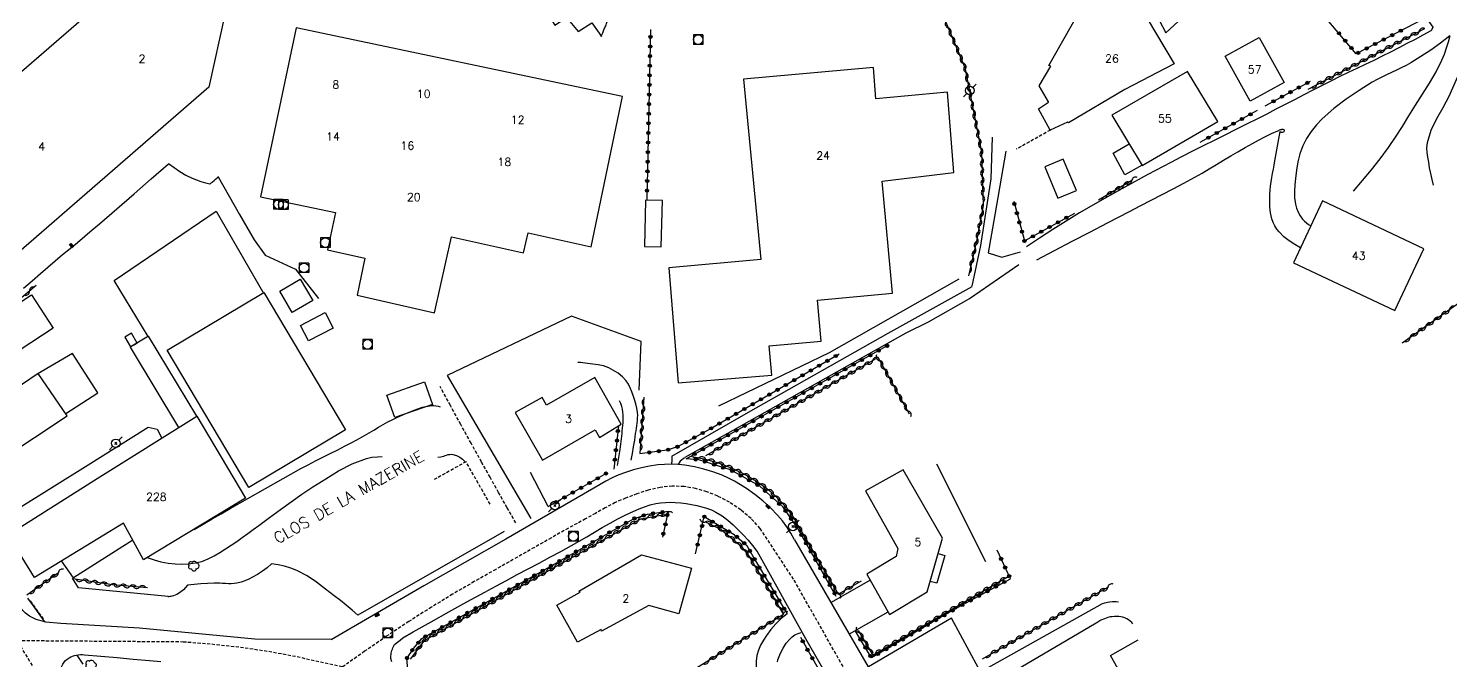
# Model space of a CAD drawing. Header units: millimetres. Extents: x 157999 to 159002, y 156999 to 158001.
# Drawn here: x 158355.3 to 158577.5, y 157330.2 to 157428.9 of the extents above; entities that cross this region are included whole.
import ezdxf
from ezdxf.enums import TextEntityAlignment as Align

# ---------------------------------------------------------------- set-up
doc = ezdxf.new("R2010")
doc.units = ezdxf.units.MM
doc.linetypes.add('DASHED', pattern=[0.75, 0.5, -0.25])
doc.layers.get('0').update_dxf_attribs({"linetype": 'CONTINUOUS'})
for name, color, linetype in [('W0001', 6, 'DASHED'), ('W0008', 7, 'CONTINUOUS'), ('W0014', 7, 'CONTINUOUS'), ('W0017', 7, 'CONTINUOUS'), ('W0070', 7, 'DASHED'), ('W0071', 7, 'CONTINUOUS'), ('W0101', 7, 'CONTINUOUS'), ('W0104', 1, 'CONTINUOUS'), ('W0105', 7, 'CONTINUOUS'), ('W0112', 1, 'DASHED'), ('W0211', 2, 'CONTINUOUS'), ('W0214', 2, 'CONTINUOUS'), ('W0300', 7, 'CONTINUOUS'), ('W0310', 3, 'CONTINUOUS'), ('W0323', 7, 'CONTINUOUS'), ('W0333', 7, 'CONTINUOUS'), ('W0401', 7, 'CONTINUOUS'), ('W0420', 7, 'CONTINUOUS'), ('W0473', 7, 'CONTINUOUS'), ('W0989', 7, 'CONTINUOUS'), ('W0991', 7, 'CONTINUOUS')]:
    doc.layers.add(name, color=color, linetype=linetype)
doc.styles.get("Standard").update_dxf_attribs({"font": 'romans.shx', "width": 0.85})

# ---------------------------------------------------------------- blocks, each defined once
blk = doc.blocks.new('T420')
for p, q in [((0.75, 0.75), (-0.75, 0.75)), ((-0.75, 0.75), (-0.75, -0.75)), ((0.75, 0.75), (0.75, -0.75)), ((0.75, -0.75), (-0.75, -0.75))]:
    blk.add_line(p, q)
blk.add_ellipse((0, 0), major_axis=(-0.53, 0.53), ratio=1, start_param=3.926991, end_param=10.210176)
blk = doc.blocks.new('T300')
for p, q in [((-0.8, 0.51), (-0.86, 0.34)), ((-0.86, 0.34), (-0.86, 0.17)), ((-0.86, 0.17), (-0.74, 0.06)), ((-0.69, 0.63), (-0.8, 0.51)), ((-0.8, -0.06), (-0.74, 0.06)), ((-0.74, 0.06), (-0.69, 0.11)), ((-0.57, 0.69), (-0.69, 0.63)), ((-0.46, 0.69), (-0.57, 0.69)), ((-0.29, 0.63), (-0.46, 0.69)), ((-0.29, 0.63), (-0.17, 0.74)), ((-0.23, 0.57), (-0.29, 0.63)), ((-0.17, 0.74), (-0.06, 0.8)), ((-0.06, 0.8), (0.06, 0.8)), ((0.06, 0.8), (0.23, 0.74)), ((0.23, 0.74), (0.34, 0.63)), ((0.34, 0.63), (0.4, 0.51)), ((0.46, 0.46), (0.34, 0.46)), ((0.4, 0.51), (0.4, 0.46)), ((0.57, 0.4), (0.46, 0.46)), ((0.57, 0.4), (0.69, 0.29)), ((0.69, 0.29), (0.74, 0.17)), ((0.74, 0.06), (0.69, -0.17)), ((0.74, 0.17), (0.74, 0.06)), ((-0.8, -0.17), (-0.8, -0.06)), ((-0.8, -0.23), (-0.8, -0.17)), ((-0.74, -0.34), (-0.8, -0.23)), ((-0.69, -0.4), (-0.74, -0.34)), ((-0.51, -0.46), (-0.69, -0.4)), ((-0.4, -0.46), (-0.51, -0.46)), ((-0.4, -0.46), (-0.34, -0.46)), ((-0.34, -0.46), (-0.34, -0.4)), ((-0.34, -0.51), (-0.34, -0.46)), ((-0.29, -0.63), (-0.34, -0.51)), ((-0.17, -0.74), (-0.29, -0.63)), ((-0.06, -0.8), (-0.17, -0.74)), ((0.06, -0.8), (-0.06, -0.8)), ((0.17, -0.74), (0.06, -0.8)), ((0.23, -0.69), (0.17, -0.74)), ((0.29, -0.46), (0.23, -0.46)), ((0.29, -0.63), (0.23, -0.69)), ((0.46, -0.4), (0.29, -0.46)), ((0.34, -0.51), (0.29, -0.63)), ((0.34, -0.51), (0.34, -0.46)), ((0.57, -0.34), (0.46, -0.4)), ((0.63, -0.29), (0.57, -0.34)), ((0.69, -0.17), (0.63, -0.29))]:
    blk.add_line(p, q)
blk = doc.blocks.new('T401')
for p, q in [((-0.3, 0.3), (0, 0.3)), ((-0.3, -0.25), (-0.3, 0.3)), ((-0.3, 0.15), (0, 0.15)), ((-0.3, 0), (0, 0)), ((0, 0.3), (0, -0.25)), ((-0.3, -0.15), (0, -0.15)), ((-0.3, -0.25), (-0.3, -0.3)), ((-0.3, -0.3), (0, -0.3)), ((0, -0.3), (0, -0.25))]:
    blk.add_line(p, q)
blk = doc.blocks.new('T473')
for p, q in [((-0.166667, 0.166667), (0.166667, -0.166667)), ((-0.166667, -0.166667), (0.166667, 0.166667)), ((0.500001, 0.500001), (1.000002, 1.000002)), ((-1.000002, -1.000002), (-0.500001, -0.500001))]:
    blk.add_line(p, q)
blk.add_ellipse((0, 0), major_axis=(0.471405, 0.471405), ratio=1, start_param=5.4977871438, end_param=11.780972451)
blk = doc.blocks.new('t310o')
at = {"color": 0, "linetype": 'Continuous'}
for centre, start, end in [((-0.5, 0.38), 216.8699, 323.1304), ((0.5, -0.37), 36.8699, 143.1303)]:
    blk.add_arc(centre, 0.625, start, end, dxfattribs=at)
blk = doc.blocks.new('t323o')
at = {"color": 0, "linetype": 'Continuous'}
for radius in [0.25, 0.15]:
    blk.add_circle((0, 0), radius, dxfattribs=at)

msp = doc.modelspace()

# ---------------------------------------------------------------- linework, layer by layer
at = {"layer": 'W0001'}
for points in [[(158484.79, 157325.36), (158474.85, 157342.91), (158469.65, 157350.8), (158469.65, 157350.84), (158468.2, 157352.37), (158466.6, 157353.73), (158464.86, 157354.91), (158463, 157355.89), (158461.31, 157356.57), (158459.54, 157357.07), (158457.74, 157357.36), (158455.9, 157357.44), (158454.01, 157357.25), (158452.16, 157356.82), (158450.37, 157356.22), (158448.62, 157355.57), (158446.99, 157354.87), (158445.42, 157354.05), (158443.89, 157353.18), (158442.35, 157352.33), (158439.67, 157350.87), (158437.02, 157349.38), (158434.37, 157347.88), (158431.72, 157346.37), (158428.34, 157344.45), (158424.96, 157342.53), (158421.6, 157340.57), (158418.28, 157338.55), (158414.77, 157336.31), (158411.29, 157334.01), (158407.85, 157331.66), (158404.45, 157329.25)], [(158355.95, 157329.45), (158353.57, 157333.35)], [(158353.57, 157333.35), (158379.51, 157333.16), (158383.98, 157332.8), (158388.44, 157332.31), (158392.88, 157331.66), (158397.29, 157330.83), (158404.45, 157329.25)]]:
    msp.add_lwpolyline(points, dxfattribs=at)
at = {"layer": 'W0008'}
for points in [[(158474.99, 157349.06), (158474.43, 157350.08), (158473.79, 157351.07), (158473.1, 157352.01), (158472.34, 157352.91), (158471.23, 157354.06), (158470.04, 157355.13), (158468.79, 157356.13), (158467.49, 157357.06), (158466.58, 157357.66), (158465.64, 157358.2), (158464.67, 157358.69), (158463.67, 157359.13), (158462.26, 157359.65), (158460.83, 157360.09), (158459.37, 157360.45), (158457.88, 157360.71), (158456.83, 157360.82), (158455.77, 157360.87), (158454.7, 157360.84), (158453.65, 157360.76), (158452.36, 157360.58), (158451.1, 157360.32), (158449.85, 157359.99), (158448.61, 157359.59), (158447.56, 157359.18), (158446.53, 157358.72), (158445.53, 157358.2), (158444.55, 157357.63)], [(158444.64, 157357.71), (158429.92, 157349.15), (158417.1, 157341.87), (158402.6, 157333.46)], [(158415.43, 157334.71), (158418.23, 157336.27), (158421.02, 157337.82), (158423.82, 157339.36), (158426.63, 157340.89), (158428.32, 157341.81), (158430.01, 157342.72), (158431.7, 157343.63), (158433.4, 157344.53), (158435.09, 157345.44), (158436.78, 157346.35), (158438.47, 157347.26), (158440.16, 157348.18), (158441.37, 157348.86), (158442.58, 157349.55), (158443.77, 157350.26), (158444.97, 157350.97), (158446.18, 157351.66), (158447.4, 157352.33), (158448.64, 157352.96), (158449.9, 157353.55), (158450.73, 157353.91), (158451.58, 157354.23), (158452.44, 157354.51), (158453.32, 157354.72), (158454.07, 157354.84), (158454.84, 157354.9), (158455.6, 157354.92), (158456.37, 157354.9), (158457.22, 157354.84), (158458.06, 157354.73), (158458.9, 157354.59), (158459.73, 157354.41), (158460.5, 157354.21), (158461.26, 157354), (158462.01, 157353.73), (158462.73, 157353.39), (158463.68, 157352.8), (158464.57, 157352.12), (158465.4, 157351.38), (158466.21, 157350.62), (158466.99, 157349.85), (158467.74, 157349.03), (158468.45, 157348.19), (158469.12, 157347.31)], [(158469.12, 157347.36), (158476.73, 157333.67), (158487.28, 157315.26), (158502.74, 157316.94), (158507.97, 157321.2), (158499.51, 157336.81), (158486.55, 157329.23), (158475.04, 157349.06)], [(158402.62, 157333.48), (158390.72, 157333.55), (158372.68, 157335.27), (158360.42, 157336), (158358.06, 157336.23)], [(158413.82, 157333.75), (158415.43, 157334.71)], [(158412.08, 157330.03), (158411.96, 157330.51), (158411.94, 157330.73), (158411.95, 157330.95), (158411.97, 157331.17), (158412.01, 157331.38), (158412.06, 157331.59), (158412.12, 157331.8), (158412.19, 157332.01), (158412.26, 157332.21), (158412.54, 157332.7), (158412.96, 157333.09), (158413.41, 157333.42), (158413.82, 157333.75)], [(158360.39, 157328.79), (158360.43, 157329.02), (158360.5, 157329.24), (158360.59, 157329.45), (158360.71, 157329.66), (158360.91, 157329.94), (158361.15, 157330.21), (158361.41, 157330.45), (158361.7, 157330.65), (158361.96, 157330.8), (158362.23, 157330.92), (158362.52, 157331.01), (158362.8, 157331.08), (158363.12, 157331.13), (158363.45, 157331.15), (158363.77, 157331.14), (158364.09, 157331.11)], [(158364.09, 157331.11), (158366.63, 157330.89), (158369.17, 157330.67), (158371.7, 157330.44), (158374.24, 157330.22), (158376.04, 157330.05)]]:
    msp.add_lwpolyline(points, dxfattribs=at)
at = {"layer": 'W0014'}
for points in [[(158357.89, 157336.28), (158357.03, 157337.51), (158356.15, 157338.73), (158355.25, 157339.94)], [(158358.06, 157336.23), (158357.68, 157336.31), (158357.3, 157336.4), (158356.93, 157336.51), (158356.56, 157336.64), (158356.35, 157336.72), (158356.13, 157336.81), (158355.92, 157336.91), (158355.71, 157337.03), (158355.5, 157337.16), (158355.29, 157337.29), (158355.09, 157337.44), (158354.9, 157337.6), (158354.67, 157337.82), (158354.46, 157338.05), (158354.26, 157338.3), (158354.07, 157338.55)], [(158363.89, 157329.65), (158362.94, 157331.08)]]:
    msp.add_lwpolyline(points, dxfattribs=at)
at = {"layer": 'W0017'}
for points in [[(158416.1, 157435.14), (158415.56, 157434.88), (158416.3, 157433.73), (158418.81, 157434.98), (158420.16, 157432.95), (158422.43, 157434.37), (158423.93, 157432.13), (158426.16, 157433.51), (158427.6, 157431.41), (158429.67, 157432.76), (158431.14, 157430.68), (158433.13, 157432.02), (158434.46, 157430.05), (158436.37, 157431.26), (158437.57, 157429.37), (158439.39, 157430.61), (158441.18, 157428.4), (158443.34, 157429.73), (158444.87, 157427.62)], [(158444.78, 157427.6), (158444.92, 157427.89), (158445.05, 157428.19), (158445.17, 157428.49), (158445.29, 157428.8), (158445.36, 157428.96), (158445.43, 157429.13), (158445.5, 157429.29), (158445.56, 157429.46), (158445.62, 157429.63), (158445.68, 157429.8), (158445.72, 157429.98), (158445.74, 157430.15), (158445.74, 157430.42), (158445.71, 157430.68), (158445.66, 157430.93), (158445.6, 157431.18), (158445.51, 157431.5), (158445.41, 157431.81), (158445.29, 157432.12), (158445.16, 157432.42)], [(158573.25, 157431.11), (158574.7, 157429.09), (158574.45, 157428.5)], [(158574.4, 157428.52), (158573.16, 157427.84), (158571.92, 157427.16), (158570.66, 157426.5), (158569.4, 157425.84), (158568.1, 157425.18), (158566.78, 157424.53), (158565.46, 157423.89), (158564.14, 157423.26), (158562.82, 157422.63), (158561.5, 157421.99), (158560.18, 157421.35), (158558.87, 157420.7), (158557.42, 157419.97), (158555.97, 157419.24), (158554.53, 157418.49), (158553.09, 157417.75), (158551.65, 157417), (158550.2, 157416.26), (158548.76, 157415.51), (158547.31, 157414.77), (158545.62, 157413.92), (158543.93, 157413.08), (158542.23, 157412.24), (158540.53, 157411.4), (158538.84, 157410.56), (158537.15, 157409.71), (158535.46, 157408.85), (158533.78, 157407.97), (158530.18, 157406.06), (158526.6, 157404.12), (158523.04, 157402.13), (158519.51, 157400.08), (158517.41, 157398.8), (158515.32, 157397.49), (158513.26, 157396.15), (158511.22, 157394.77)], [(158577.35, 157427.74), (158575.89, 157426.6), (158574.38, 157425.51), (158572.83, 157424.48), (158571.25, 157423.5), (158570.52, 157423.09), (158569.77, 157422.71), (158569.01, 157422.35), (158568.25, 157422), (158567.48, 157421.65), (158566.73, 157421.29), (158565.98, 157420.9), (158565.25, 157420.48), (158563.19, 157419.21), (158561.17, 157417.86), (158559.22, 157416.39), (158557.41, 157414.75), (158556.53, 157413.81), (158555.7, 157412.8), (158554.98, 157411.72), (158554.37, 157410.56), (158553.91, 157409.33), (158553.6, 157408.06), (158553.4, 157406.77), (158553.24, 157405.48), (158553.14, 157404.48), (158553.07, 157403.47), (158553.09, 157402.45), (158553.24, 157401.43), (158553.42, 157400.81), (158553.66, 157400.2), (158553.97, 157399.63), (158554.35, 157399.1), (158554.63, 157398.79), (158554.95, 157398.51), (158555.3, 157398.28), (158555.67, 157398.08)], [(158562.3, 157403.5), (158563.74, 157405.14), (158565.13, 157406.82), (158566.47, 157408.54), (158567.76, 157410.29), (158568.88, 157411.91), (158569.94, 157413.56), (158570.97, 157415.23), (158571.99, 157416.9), (158573.07, 157418.63), (158574.17, 157420.36), (158575.21, 157422.12), (158576.13, 157423.95), (158576.52, 157424.88), (158576.86, 157425.84), (158577.16, 157426.81), (158577.4, 157427.79)], [(158582.15, 157425.98), (158581.48, 157425.4), (158580.84, 157424.77), (158580.26, 157424.1), (158579.72, 157423.38), (158578.98, 157422.16), (158578.35, 157420.86), (158577.77, 157419.55), (158577.18, 157418.25), (158576.26, 157416.51), (158575.26, 157414.77), (158574.37, 157412.95), (158573.8, 157411.01), (158573.73, 157410.26), (158573.78, 157409.5), (158573.89, 157408.76), (158574, 157408.03), (158574.14, 157407.12), (158574.32, 157406.22), (158574.53, 157405.32), (158574.77, 157404.44)], [(158512.87, 157392.76), (158515.62, 157394.21), (158518.38, 157395.66), (158521.13, 157397.1), (158523.88, 157398.55), (158525.59, 157399.43), (158527.3, 157400.32), (158529.01, 157401.19), (158530.72, 157402.07), (158532.43, 157402.96), (158534.14, 157403.85), (158535.83, 157404.75), (158537.52, 157405.68), (158538.66, 157406.31), (158539.78, 157406.97), (158540.9, 157407.64), (158542.01, 157408.31), (158543.13, 157408.98), (158544.25, 157409.64), (158545.37, 157410.29), (158546.51, 157410.92), (158547.49, 157411.44), (158548.48, 157411.96), (158549.48, 157412.46), (158550.5, 157412.91), (158550.63, 157412.97), (158550.76, 157413.03), (158550.9, 157413.08), (158551.04, 157413.1), (158551.11, 157413.13), (158551.25, 157413.17), (158551.42, 157413.1), (158551.49, 157412.94), (158551.41, 157412.75), (158551.24, 157412.63), (158551.03, 157412.65), (158550.87, 157412.78)], [(158554.05, 157394.64), (158553.13, 157395.13), (158552.26, 157395.7), (158551.45, 157396.36), (158550.72, 157397.11), (158550.34, 157397.57), (158550.01, 157398.07), (158549.74, 157398.6), (158549.53, 157399.16), (158549.32, 157400.1), (158549.23, 157401.05), (158549.23, 157402), (158549.26, 157402.94), (158549.3, 157403.61), (158549.36, 157404.27), (158549.45, 157404.93), (158549.55, 157405.59), (158549.67, 157406.24), (158549.79, 157406.89), (158549.91, 157407.55), (158550.02, 157408.2), (158550.21, 157409.35), (158550.42, 157410.5), (158550.64, 157411.64), (158550.87, 157412.78)], [(158354.59, 157388.34), (158355.9, 157389.5), (158357.22, 157390.65), (158358.37, 157391.63), (158359.51, 157392.6), (158360.67, 157393.57), (158361.83, 157394.53), (158362.98, 157395.49), (158364.14, 157396.45), (158365.29, 157397.42), (158366.44, 157398.39), (158369.14, 157400.72), (158371.84, 157403.05), (158374.53, 157405.4), (158377.21, 157407.76)], [(158377.21, 157407.8), (158378.08, 157407.15), (158378.99, 157406.54), (158379.94, 157406), (158380.91, 157405.51), (158381.59, 157405.23), (158382.28, 157404.98), (158382.98, 157404.78), (158383.7, 157404.63)], [(158384.97, 157405.74), (158388.31, 157399.82), (158390.59, 157395.89), (158392.29, 157393.48), (158397.04, 157391.28), (158400.64, 157386.73)], [(158449.49, 157361.47), (158449.69, 157362.51), (158449.87, 157363.56), (158450.04, 157364.62), (158450.18, 157365.67), (158450.24, 157366.07), (158450.3, 157366.47), (158450.36, 157366.87), (158450.41, 157367.28), (158450.46, 157367.68), (158450.49, 157368.09), (158450.5, 157368.5), (158450.48, 157368.91), (158450.38, 157369.6), (158450.21, 157370.27), (158450, 157370.94), (158449.77, 157371.59), (158449.56, 157372.18), (158449.33, 157372.77), (158449.06, 157373.35), (158448.7, 157373.88), (158448.11, 157374.5), (158447.45, 157375.05), (158446.74, 157375.51), (158445.98, 157375.9), (158445.18, 157376.19), (158444.35, 157376.36), (158443.51, 157376.48), (158442.68, 157376.6), (158442.3, 157376.65), (158441.93, 157376.69), (158441.55, 157376.72), (158441.17, 157376.74)], [(158447.34, 157360.64), (158447.57, 157361.89), (158447.76, 157363.14), (158447.93, 157364.39), (158448.06, 157365.65), (158448.1, 157366.06), (158448.14, 157366.47), (158448.18, 157366.89), (158448.21, 157367.3), (158448.24, 157367.72), (158448.24, 157368.14), (158448.23, 157368.55), (158448.19, 157368.97), (158448.12, 157369.43), (158448.01, 157369.87), (158447.86, 157370.31), (158447.68, 157370.74)], [(158436.54, 157354.26), (158433.76, 157359.56)], [(158486.82, 157342.74), (158480.73, 157339.26)], [(158504.05, 157328.45), (158523.11, 157339.1)], [(158523.11, 157339.1), (158523.49, 157339.23), (158523.87, 157339.32), (158524.26, 157339.39), (158524.66, 157339.42), (158525.22, 157339.42), (158525.61, 157339.39)], [(158473.84, 157337.53), (158472.93, 157336.77), (158472.09, 157335.95), (158471.31, 157335.06), (158470.61, 157334.11), (158470.14, 157333.39), (158469.7, 157332.63), (158469.35, 157331.82), (158469.11, 157330.98), (158469, 157330.1), (158469.01, 157329.23), (158469.12, 157328.36), (158469.27, 157327.51), (158469.52, 157326.52), (158469.85, 157325.56), (158470.26, 157324.62), (158470.74, 157323.72)], [(158483.59, 157334.41), (158489.6, 157337.84)], [(158527.86, 157335.94), (158527.68, 157336.13), (158527.44, 157336.35), (158527.18, 157336.55), (158526.9, 157336.73), (158526.6, 157336.88), (158526.29, 157336.98), (158525.96, 157337.04), (158525.63, 157337.07), (158525.3, 157337.08), (158524.96, 157337.08), (158524.62, 157337.06), (158524.29, 157337.02), (158523.95, 157336.94), (158523.4, 157336.75), (158522.86, 157336.5), (158522.35, 157336.22), (158521.87, 157335.88)], [(158472.32, 157330.03), (158472.41, 157330.31), (158472.5, 157330.58), (158472.82, 157331.39), (158473.2, 157332.17), (158473.67, 157332.91), (158474.24, 157333.57), (158474.64, 157333.92), (158475.07, 157334.21), (158475.55, 157334.44), (158476.05, 157334.61)], [(158521.87, 157335.88), (158505.29, 157326.15)]]:
    msp.add_lwpolyline(points, dxfattribs=at)
msp.add_lwpolyline([(158383.65, 157404.62, 0.02815), (158384.08, 157404.92, 0.02815), (158385.02, 157405.77)], format="xyb", dxfattribs=at)
at = {"layer": 'W0070'}
msp.add_lwpolyline([(158431.47, 157351.7), (158430.12, 157354.07), (158428.78, 157356.44), (158427.45, 157358.82), (158426.12, 157361.19), (158424.49, 157364.14), (158422.86, 157367.08), (158421.24, 157370.04), (158419.63, 157372.99)], dxfattribs=at)
at = {"layer": 'W0071'}
for points in [[(158502.76, 157388.64), (158504.12, 157394.99), (158505.7, 157405.41), (158505.91, 157411.93)], [(158507.99, 157409.74), (158506.3, 157399.8), (158505.26, 157393.86)], [(158505.26, 157393.86), (158507.37, 157393.18), (158510.3, 157394)], [(158510.06, 157391.96), (158502.49, 157386.8), (158495.86, 157383.01), (158492.38, 157381.31), (158457.85, 157361.89)], [(158455.85, 157362.1), (158467.81, 157368.98), (158489.63, 157381.29), (158502.77, 157388.59)], [(158455.82, 157360.95), (158455.84, 157361.11), (158455.87, 157361.27), (158455.88, 157361.43), (158455.9, 157361.6), (158455.9, 157361.73), (158455.9, 157361.86), (158455.9, 157361.99), (158455.89, 157362.13)], [(158457.83, 157361.84), (158457.12, 157361.35), (158456.82, 157360.83)]]:
    msp.add_lwpolyline(points, dxfattribs=at)
at = {"layer": 'W0101'}
for points in [[(158541.08, 157449.18), (158535.86, 157444.65), (158536.78, 157443.68), (158532.05, 157439.72), (158533.13, 157438.61), (158529.09, 157435.27), (158531.01, 157431.94), (158532.99, 157428.2), (158539.5, 157434.21), (158547.9, 157441.53)], [(158527.19, 157435.36), (158534.29, 157423.36), (158526.57, 157419.36), (158517.81, 157414.15), (158517.62, 157414.25), (158514.92, 157412.99), (158513.1, 157416.34), (158514.68, 157417.38), (158514.67, 157417.43), (158513.2, 157419.9), (158515.01, 157422.97), (158514.73, 157423.07), (158519.31, 157431.16)], [(158448.12, 157418.25), (158397.18, 157428.98), (158391.58, 157402.61), (158403.32, 157400.17), (158402.05, 157394.33), (158407.87, 157393.04), (158406.66, 157387.23), (158418.75, 157384.47), (158421.4, 157396.35), (158432.67, 157393.85), (158433.39, 157396.95), (158443.21, 157394.77)], [(158547.58, 157427.46), (158551.47, 157420.43), (158546.17, 157417.5), (158542.28, 157424.53)], [(158529.31, 157407.5), (158541.12, 157414.35), (158536.37, 157422.16), (158524.58, 157415.32)], [(158552.94, 157392.28), (158568.76, 157384.83), (158573.31, 157394.5), (158557.49, 157401.95)], [(158347.76, 157359.46), (158350.98, 157361.65), (158351.05, 157361.54), (158361.4, 157368.43), (158356.86, 157375.02), (158348.14, 157369.15), (158345.83, 157372.66), (158341.1, 157369.55)], [(158431.38, 157368.95), (158435.61, 157361.49), (158443.84, 157366.24), (158444.55, 157365.03), (158447.93, 157367.12), (158443.8, 157374.39), (158436.26, 157370.09), (158435.57, 157371.28)], [(158389.23, 157355.54), (158373.32, 157345.92), (158370.18, 157351.64), (158356.3, 157343.19), (158352.17, 157349.82), (158366.05, 157358.63), (158381.63, 157368.36)], [(158489.84, 157337.42), (158495.72, 157340.92), (158498.11, 157349.33), (158491.98, 157360), (158486.06, 157356.69), (158491.16, 157347.72), (158490.86, 157346.46), (158486.29, 157343.69)], [(158456.95, 157337.53), (158452.23, 157338.83), (158444.86, 157334.79), (158444.78, 157335.06), (158441.11, 157333.08), (158437.86, 157338.88), (158441.52, 157340.89), (158441.31, 157341.07), (158451.12, 157346.7), (158458.9, 157344.62)]]:
    msp.add_lwpolyline(points, close=True, dxfattribs=at)
for points in [[(158344.53, 157413.78), (158368.99, 157434.95), (158371.43, 157432.27), (158373.38, 157433.93), (158377.73, 157433.02), (158386.05, 157431.26), (158383.51, 157419.69), (158338.34, 157380.51), (158324.36, 157396.32), (158336.68, 157406.99)], [(158487.68, 157417.9), (158487.32, 157422.8), (158467.05, 157420.96), (158469.75, 157392.82), (158455.34, 157391.52), (158456.8, 157373.56), (158471.47, 157374.78), (158471.06, 157379.33), (158479.14, 157380.07), (158478.57, 157386.48), (158490.32, 157387.56), (158488.67, 157405.05), (158499.9, 157406.38), (158498.91, 157418.92), (158487.71, 157417.89)], [(158530.64, 157319.81), (158524.34, 157330.99), (158528.68, 157333.44)]]:
    msp.add_lwpolyline(points, dxfattribs=at)
at = {"layer": 'W0104'}
for points in [[(158529.3, 157407.54), (158526.61, 157406.03), (158524.76, 157409.4), (158527.26, 157410.89)], [(158381.63, 157368.36), (158374.08, 157380.86), (158371.23, 157379.12), (158378.79, 157366.58)], [(158361.18, 157368.79), (158366.2, 157371.98), (158362.23, 157378.12), (158356.7, 157374.91)], [(158346.64, 157351.21), (158351.83, 157354.54), (158353.06, 157354.75), (158353.72, 157353.93), (158364.64, 157360.74), (158374.03, 157366.66), (158375.45, 157366.32), (158376.17, 157364.95)], [(158371.64, 157348.99), (158362.35, 157343.13), (158360.52, 157345.76)]]:
    msp.add_lwpolyline(points, dxfattribs=at)
for points in [[(158519.02, 157403.56), (158516.96, 157408.49), (158514.08, 157407.28), (158516.13, 157402.36)], [(158454.17, 157394.77), (158454.35, 157402.01), (158451.72, 157402.07), (158451.54, 157394.84)], [(158392.13, 157387.64), (158404.87, 157366.23), (158389.76, 157357.23), (158377.01, 157378.64)], [(158396.55, 157384.53), (158394.6, 157387.85), (158397.79, 157389.72), (158399.74, 157386.4)], [(158359.21, 157382.1), (158354.05, 157378.7), (158350.63, 157383.9), (158355.79, 157387.29)], [(158397.85, 157382.52), (158401.68, 157384.52), (158402.93, 157382.11), (158399.1, 157380.12)], [(158411.34, 157371.65), (158417.21, 157373.73), (158418.46, 157370.2), (158412.59, 157368.13)], [(158496.19, 157342.57), (158497.42, 157346.9), (158498.46, 157346.6), (158497.24, 157342.27)]]:
    msp.add_lwpolyline(points, close=True, dxfattribs=at)
at = {"layer": 'W0105'}
msp.add_lwpolyline([(158371.26, 157379.16), (158372.3, 157379.77), (158371.41, 157381.3), (158370.37, 157380.69)], close=True, dxfattribs=at)
at = {"layer": 'W0112'}
for points in [[(158514.96, 157413.01), (158509.64, 157410.03)], [(158427.45, 157354.61), (158423.69, 157361.25), (158418.73, 157358.46)], [(158355.62, 157339.51), (158357.62, 157336.72)]]:
    msp.add_lwpolyline(points, dxfattribs=at)
at = {"layer": 'W0211'}
for points in [[(158373.89, 157346.29), (158374.95, 157345.92), (158376.04, 157345.63), (158377.14, 157345.43), (158378.26, 157345.32), (158379.31, 157345.28), (158380.36, 157345.32), (158381.4, 157345.46), (158382.43, 157345.7), (158383.41, 157346.07), (158384.34, 157346.55), (158385.23, 157347.09), (158386.1, 157347.64), (158387, 157348.21), (158387.88, 157348.8), (158388.74, 157349.42), (158389.6, 157350.04), (158390.45, 157350.68), (158391.3, 157351.31), (158392.15, 157351.94), (158393.01, 157352.56), (158394.69, 157353.77), (158396.35, 157355), (158398.04, 157356.19), (158399.78, 157357.32), (158401.77, 157358.57), (158403.79, 157359.81), (158405.91, 157360.92), (158408.14, 157361.76), (158409, 157361.94), (158409.87, 157362.03), (158410.58, 157362.04)], [(158419.27, 157361.94), (158419.75, 157362.02), (158419.98, 157362.07), (158420.21, 157362.13), (158420.44, 157362.21), (158420.66, 157362.29), (158420.9, 157362.35), (158421.14, 157362.4), (158421.39, 157362.42), (158421.64, 157362.39), (158422.19, 157362.24), (158422.71, 157361.98), (158423.16, 157361.64), (158423.54, 157361.21)]]:
    msp.add_lwpolyline(points, dxfattribs=at)
at = {"layer": 'W0214'}
msp.add_lwpolyline([(158381.2, 157350.68), (158382.61, 157351.5), (158384.03, 157352.31), (158385.45, 157353.13), (158386.86, 157353.94), (158389.61, 157355.51), (158392.35, 157357.09), (158395.1, 157358.65), (158397.87, 157360.17), (158399.02, 157360.78), (158400.17, 157361.38), (158401.33, 157361.97), (158402.49, 157362.55), (158403.64, 157363.13), (158404.8, 157363.72), (158405.95, 157364.31), (158407.1, 157364.92), (158407.84, 157365.32), (158408.57, 157365.75), (158409.29, 157366.18), (158410.01, 157366.62), (158410.74, 157367.05), (158411.48, 157367.46), (158412.23, 157367.85), (158413, 157368.21), (158414.27, 157368.78), (158415.57, 157369.32), (158416.91, 157369.75), (158418.31, 157370), (158418.65, 157370.02), (158418.99, 157369.99), (158419.33, 157369.92), (158419.65, 157369.82)], dxfattribs=at)
at = {"layer": 'W0300'}
for points in [[(158463.2, 157369.95), (158480.45, 157378.3), (158500.7, 157389.81)], [(158450.71, 157372.4), (158451.05, 157379.99), (158440.14, 157383.96), (158420.74, 157374.69), (158433.8, 157352.39)], [(158504.86, 157345.6), (158497.23, 157360.86)]]:
    msp.add_lwpolyline(points, dxfattribs=at)
at = {"layer": 'W0310'}
for points in [[(158510.69, 157438.24), (158496.54, 157434.87), (158501.6, 157422.8), (158504.2, 157409.55), (158504.48, 157401.25)], [(158555.25, 157419.41), (158573.47, 157428.87)], [(158527.67, 157405.13), (158522.49, 157402.09)], [(158504.48, 157401.25), (158503.49, 157395.93), (158502.16, 157390.27)], [(158586.01, 157391.11), (158569.93, 157379.75)], [(158356.54, 157388.75), (158342.74, 157377.2), (158345.23, 157373.62)], [(158492.98, 157368.67), (158488.04, 157377.49), (158461.11, 157362.18)], [(158450.87, 157362.52), (158451.51, 157371.3)], [(158458.64, 157362.09), (158459.85, 157361.91), (158461.05, 157361.66), (158462.24, 157361.34), (158463.4, 157360.95), (158465.1, 157360.28), (158466.75, 157359.51), (158468.36, 157358.64), (158469.9, 157357.64), (158470.94, 157356.85), (158471.91, 157355.99), (158472.82, 157355.07), (158473.68, 157354.1), (158474.2, 157353.44), (158474.69, 157352.74), (158475.13, 157352.02), (158475.53, 157351.28)], [(158415, 157330.41), (158417.23, 157333.4), (158451, 157352.36), (158454.99, 157353.08)], [(158461, 157351.94), (158463.56, 157350.66), (158466.64, 157348.09), (158467.92, 157346.43), (158473.26, 157337.4), (158442.47, 157318.43)], [(158475.53, 157351.28), (158481.8, 157340.56), (158485.46, 157342.68)], [(158360.03, 157343.91), (158355.09, 157340.42)], [(158484.96, 157334.92), (158487.24, 157331.06), (158508.38, 157343.34)], [(158373.95, 157341.59), (158368.47, 157342.01), (158362.28, 157342.98)], [(158504.37, 157330.5), (158523.95, 157341.65)]]:
    msp.add_lwpolyline(points, dxfattribs=at)
at = {"layer": 'W0323'}
for points in [[(158558.36, 157449.02), (158567.58, 157436.97), (158573.41, 157430.45), (158562.75, 157424.92), (158549.41, 157440.73)], [(158452.52, 157428.7), (158451.92, 157402.07)], [(158548.51, 157416.78), (158555.57, 157420.65)], [(158538.34, 157411.1), (158547.34, 157416.11)], [(158509.23, 157401.91), (158510.91, 157395.7), (158518.77, 157400.06)], [(158458.07, 157361.71), (158489.8, 157379.52)], [(158481.95, 157378.05), (158462.07, 157366.51), (158456.7, 157363.58), (158455.03, 157363.07), (158450.83, 157362.49)], [(158447.5, 157366.85), (158446.79, 157360.07)], [(158481.52, 157340.22), (158475.35, 157351.08), (158473.21, 157354.14), (158469.57, 157357.43), (158464.99, 157359.96), (158460.05, 157361.56), (158458.07, 157361.71)], [(158445.6, 157359.43), (158436.45, 157354.19)], [(158465.56, 157294.96), (158452.64, 157303.29), (158439.22, 157312.55), (158426.09, 157321.1), (158414.6, 157328.8), (158414.43, 157330.56), (158415.52, 157332.14), (158416.8, 157333.68), (158434.92, 157343.81), (158449.83, 157352.36), (158452.03, 157353.07), (158455.27, 157353.53), (158454.4, 157349.48)], [(158459.51, 157346.85), (158460.91, 157352.68), (158465.55, 157349.89), (158467.56, 157348.18), (158468.73, 157346.05), (158473.84, 157337.53)], [(158499.86, 157338.16), (158508.71, 157342.99), (158506.63, 157347.43)], [(158499.84, 157338.11), (158487.01, 157330.65), (158484.52, 157334.79)], [(158475.94, 157333.84), (158486.61, 157314.92)]]:
    msp.add_lwpolyline(points, dxfattribs=at)
at = {"layer": 'W0333'}
for points in [[(158374.02, 157380.8), (158368.73, 157389.53), (158384.65, 157400.38), (158392.04, 157387.58)], [(158429.64, 157350.36), (158406.78, 157337.3)], [(158393.29, 157345.3), (158392.61, 157344.7), (158391.89, 157344.16), (158391.14, 157343.66), (158390.35, 157343.21), (158389.76, 157342.91), (158389.16, 157342.65), (158388.54, 157342.44), (158387.89, 157342.29), (158387.45, 157342.23), (158387, 157342.21), (158386.56, 157342.21), (158386.11, 157342.23), (158385.67, 157342.26), (158385.23, 157342.29), (158384.79, 157342.3), (158384.35, 157342.3), (158383.31, 157342.25), (158382.27, 157342.18), (158381.23, 157342.1), (158380.2, 157341.99)], [(158406.78, 157337.3), (158405.89, 157338.09), (158404.98, 157338.85), (158404.06, 157339.59), (158403.11, 157340.31), (158401.72, 157341.37), (158400.31, 157342.44), (158398.85, 157343.43), (158397.28, 157344.27), (158396.32, 157344.65), (158395.33, 157344.95), (158394.32, 157345.17), (158393.29, 157345.3)], [(158377.15, 157340.22), (158363.14, 157341.59), (158362.23, 157343.06)], [(158380.2, 157341.99), (158379.88, 157341.62), (158379.54, 157341.27), (158379.16, 157340.95), (158378.76, 157340.67), (158378.52, 157340.54), (158378.27, 157340.42), (158378.01, 157340.33), (158377.74, 157340.25), (158377.59, 157340.21), (158377.43, 157340.19), (158377.27, 157340.17), (158377.11, 157340.17)]]:
    msp.add_lwpolyline(points, dxfattribs=at)

# ---------------------------------------------------------------- block references
at = {"layer": 'W0300'}
for p in [(158381.2, 157344.94), (158365.16, 157329.48)]:
    msp.add_blockref('T300', p, dxfattribs=at)
at = {"layer": 'W0310'}
for p, rotation in [((158499.01, 157428.97), 292.7589190256179), ((158499.59, 157427.59), 292.7589190256179), ((158569.89, 157427.01), 27.43868013725782), ((158571.22, 157427.7), 27.43868013725782), ((158572.55, 157428.39), 27.43868013725782), ((158500.17, 157426.21), 292.7589190256179), ((158500.75, 157424.82), 292.7589190256179), ((158565.9, 157424.94), 27.43868013725782), ((158567.23, 157425.63), 27.43868013725782), ((158568.56, 157426.32), 27.43868013725782), ((158501.33, 157423.44), 292.7589190256179), ((158561.9, 157422.86), 27.43868013725782), ((158563.24, 157423.56), 27.43868013725782), ((158564.57, 157424.25), 27.43868013725782), ((158501.76, 157422.01), 281.0919269875207), ((158502.05, 157420.54), 281.0919269875207), ((158557.91, 157420.79), 27.43868013725782), ((158559.24, 157421.48), 27.43868013725782), ((158560.57, 157422.17), 27.43868013725782), ((158502.33, 157419.07), 281.0919269875207), ((158556.58, 157420.1), 27.43868013725782), ((158502.62, 157417.6), 281.0919269875207), ((158502.91, 157416.12), 281.0919269875207), ((158503.2, 157414.65), 281.0919269875207), ((158503.49, 157413.18), 281.0919269875207), ((158503.78, 157411.71), 281.0919269875207), ((158504.07, 157410.24), 281.0919269875207), ((158504.23, 157408.75), 271.9409014893454), ((158504.28, 157407.25), 271.9409014893454), ((158504.33, 157405.75), 271.9409014893454), ((158527.67, 157405.13), 210.431663575422), ((158504.38, 157404.25), 271.9409014893454), ((158504.43, 157402.75), 271.9409014893454), ((158523.79, 157402.85), 210.431663575422), ((158525.08, 157403.61), 210.431663575422), ((158526.38, 157404.37), 210.431663575422), ((158504.35, 157400.53), 259.4726743422543), ((158504.08, 157399.06), 259.4726743422543), ((158503.53, 157396.11), 259.4726743422543), ((158503.8, 157397.58), 259.4726743422543), ((158503.19, 157394.65), 256.7831674447825), ((158502.51, 157391.73), 256.7831674447825), ((158502.85, 157393.19), 256.7831674447825), ((158355.5, 157387.88), 219.9469975863597), ((158577.28, 157384.95), 215.2406252492439), ((158574.83, 157383.22), 215.2406252492439), ((158576.05, 157384.08), 215.2406252492439), ((158571.15, 157380.62), 215.2406252492439), ((158572.38, 157381.49), 215.2406252492439), ((158573.6, 157382.35), 215.2406252492439), ((158485.88, 157376.27), 209.6262709138064), ((158487.19, 157377.01), 209.6262709138064), ((158488.29, 157377.04), 119.2466513533499), ((158489.02, 157375.73), 119.2466513533499), ((158481.97, 157374.05), 209.6262709138064), ((158483.27, 157374.79), 209.6262709138064), ((158484.58, 157375.53), 209.6262709138064), ((158489.76, 157374.42), 119.2466513533499), ((158478.06, 157371.82), 209.6262709138064), ((158479.36, 157372.56), 209.6262709138064), ((158480.67, 157373.3), 209.6262709138064), ((158490.49, 157373.11), 119.2466513533499), ((158491.22, 157371.8), 119.2466513533499), ((158451.41, 157370), 85.8434267204104), ((158474.15, 157369.6), 209.6262709138064), ((158475.45, 157370.34), 209.6262709138064), ((158476.75, 157371.08), 209.6262709138064), ((158491.95, 157370.49), 119.2466513533499), ((158492.69, 157369.19), 119.2466513533499), ((158451.2, 157367.01), 85.8434267204104), ((158451.3, 157368.5), 85.8434267204104), ((158470.24, 157367.37), 209.6262709138064), ((158471.54, 157368.11), 209.6262709138064), ((158472.84, 157368.86), 209.6262709138064), ((158451.09, 157365.51), 85.8434267204104), ((158466.32, 157365.15), 209.6262709138064), ((158467.63, 157365.89), 209.6262709138064), ((158468.93, 157366.63), 209.6262709138064), ((158450.98, 157364.02), 85.8434267204104), ((158462.41, 157362.92), 209.6262709138064), ((158463.72, 157363.67), 209.6262709138064), ((158465.02, 157364.41), 209.6262709138064), ((158460.12, 157361.86), 348.2170283914888), ((158461.58, 157361.52), 344.8416411110298), ((158463.02, 157361.08), 341.4662536827918), ((158464.42, 157360.55), 338.3203434971064), ((158465.8, 157359.95), 335.1697343375009), ((158467.14, 157359.3), 331.4555096114804), ((158468.46, 157358.57), 327.1797562934821), ((158469.72, 157357.76), 327.1797562934821), ((158470.92, 157356.87), 322.6742300211898), ((158472.04, 157355.86), 314.6831167068767), ((158473.07, 157354.78), 311.5233562237189), ((158474.04, 157353.64), 308.3682354118125), ((158449.29, 157351.4), 29.31165912263313), ((158450.6, 157352.13), 29.31165912263313), ((158452.02, 157352.54), 10.27576488658689), ((158453.5, 157352.81), 10.27576488658689), ((158454.98, 157353.08), 10.27576488658689), ((158461.12, 157351.88), 333.4170046397005), ((158474.9, 157352.4), 301.6036995766535), ((158475.6, 157351.16), 300.3122554027367), ((158445.37, 157349.2), 29.31165912263313), ((158446.68, 157349.93), 29.31165912263313), ((158447.98, 157350.66), 29.31165912263313), ((158462.46, 157351.21), 333.4170046397005), ((158463.77, 157350.48), 320.2619989607451), ((158464.92, 157349.52), 320.2619989607451), ((158476.36, 157349.86), 300.3122554027367), ((158441.44, 157346.99), 29.31165912263313), ((158442.75, 157347.73), 29.31165912263313), ((158444.06, 157348.46), 29.31165912263313), ((158466.07, 157348.57), 320.2619989607451), ((158467.11, 157347.49), 307.5552211758417), ((158477.12, 157348.57), 300.3122554027367), ((158477.87, 157347.27), 300.3122554027367), ((158437.52, 157344.79), 29.31165912263313), ((158438.83, 157345.52), 29.31165912263313), ((158440.14, 157346.26), 29.31165912263313), ((158468, 157346.29), 300.6117016560771), ((158468.77, 157345), 300.6117016560771), ((158478.63, 157345.98), 300.3122554027367), ((158479.39, 157344.68), 300.3122554027367), ((158358.77, 157343.02), 215.2658228761316), ((158359.99, 157343.88), 215.2658228761316), ((158433.6, 157342.59), 29.31165912263313), ((158434.9, 157343.32), 29.31165912263313), ((158436.21, 157344.06), 29.31165912263313), ((158469.53, 157343.71), 300.6117016560771), ((158470.3, 157342.42), 300.6117016560771), ((158480.15, 157343.39), 300.3122554027367), ((158507.08, 157342.58), 30.14393488693774), ((158356.32, 157341.29), 215.2658228761316), ((158357.54, 157342.15), 215.2658228761316), ((158363.76, 157342.75), 171.1024163081991), ((158365.24, 157342.52), 171.1024163081991), ((158366.72, 157342.29), 171.1024163081991), ((158368.2, 157342.05), 171.1024163081991), ((158369.7, 157341.92), 175.603695004409), ((158371.19, 157341.8), 175.603695004409), ((158372.69, 157341.69), 175.603695004409), ((158429.67, 157340.38), 29.31165912263313), ((158430.98, 157341.12), 29.31165912263313), ((158432.29, 157341.85), 29.31165912263313), ((158471.06, 157341.13), 300.6117016560771), ((158480.9, 157342.09), 300.3122554027367), ((158481.66, 157340.8), 300.3122554027367), ((158482.86, 157341.17), 30.02227947065693), ((158484.16, 157341.93), 30.02227947065693), ((158503.19, 157340.32), 30.14393488693774), ((158504.49, 157341.08), 30.14393488693774), ((158505.79, 157341.83), 30.14393488693774), ((158522.62, 157340.89), 29.65349409974312), ((158523.92, 157341.63), 29.65349409974312), ((158425.75, 157338.18), 29.31165912263313), ((158427.06, 157338.92), 29.31165912263313), ((158428.37, 157339.65), 29.31165912263313), ((158471.82, 157339.83), 300.6117016560771), ((158472.59, 157338.54), 300.6117016560771), ((158499.3, 157338.07), 30.14393488693774), ((158500.6, 157338.82), 30.14393488693774), ((158501.9, 157339.57), 30.14393488693774), ((158518.71, 157338.66), 29.65349409974312), ((158520.01, 157339.4), 29.65349409974312), ((158521.31, 157340.15), 29.65349409974312), ((158421.83, 157335.98), 29.31165912263313), ((158423.13, 157336.71), 29.31165912263313), ((158424.44, 157337.45), 29.31165912263313), ((158471.84, 157336.52), 211.639876902002), ((158473.12, 157337.31), 211.639876902002), ((158495.41, 157335.81), 30.14393488693774), ((158496.71, 157336.56), 30.14393488693774), ((158498, 157337.31), 30.14393488693774), ((158514.79, 157336.44), 29.65349409974312), ((158516.1, 157337.18), 29.65349409974312), ((158517.4, 157337.92), 29.65349409974312), ((158417.9, 157333.77), 29.31165912263313), ((158419.21, 157334.51), 29.31165912263313), ((158420.52, 157335.24), 29.31165912263313), ((158468.01, 157334.16), 211.639876902002), ((158469.28, 157334.95), 211.639876902002), ((158470.56, 157335.74), 211.639876902002), ((158485.18, 157334.54), 300.5932345194219), ((158492.82, 157334.3), 30.14393488693774), ((158494.11, 157335.05), 30.14393488693774), ((158510.88, 157334.21), 29.65349409974312), ((158512.19, 157334.95), 29.65349409974312), ((158513.49, 157335.69), 29.65349409974312), ((158415.89, 157331.61), 53.22542610925588), ((158416.79, 157332.81), 53.22542610925588), ((158464.18, 157331.8), 211.639876902002), ((158465.45, 157332.59), 211.639876902002), ((158466.73, 157333.38), 211.639876902002), ((158485.94, 157333.25), 300.5932345194219), ((158486.7, 157331.96), 300.5932345194219), ((158488.92, 157332.04), 30.14393488693774), ((158490.22, 157332.79), 30.14393488693774), ((158491.52, 157333.55), 30.14393488693774), ((158506.97, 157331.98), 29.65349409974312), ((158508.28, 157332.73), 29.65349409974312), ((158509.58, 157333.47), 29.65349409974312), ((158461.62, 157330.23), 211.639876902002), ((158462.9, 157331.02), 211.639876902002), ((158487.63, 157331.29), 30.14393488693774), ((158505.67, 157331.24), 29.65349409974312)]:
    msp.add_blockref('t310o', p, dxfattribs=dict(at, rotation=rotation))
at = {"layer": 'W0323'}
for p, rotation in [((158452.5, 157427.56), 268.7156432749312), ((158560.05, 157428.11), 130.1585806917922), ((158568.36, 157427.83), 207.4122822944111), ((158569.69, 157428.52), 207.4122822944111), ((158452.46, 157426.06), 268.7156432749312), ((158561.02, 157426.97), 130.1585806917922), ((158561.99, 157425.82), 130.1585806917922), ((158563.04, 157425.07), 207.4122822944111), ((158564.37, 157425.76), 207.4122822944111), ((158565.7, 157426.45), 207.4122822944111), ((158567.03, 157427.14), 207.4122822944111), ((158452.39, 157423.06), 268.7156432749312), ((158452.43, 157424.56), 268.7156432749312), ((158452.36, 157421.56), 268.7156432749312), ((158452.29, 157418.56), 268.7156432749312), ((158452.33, 157420.06), 268.7156432749312), ((158552.46, 157418.94), 28.68202468523372), ((158553.77, 157419.66), 28.68202468523372), ((158555.09, 157420.38), 28.68202468523372), ((158452.26, 157417.07), 268.7156432749312), ((158549.82, 157417.5), 28.68202468523372), ((158551.14, 157418.22), 28.68202468523372), ((158452.19, 157414.07), 268.7156432749312), ((158452.23, 157415.57), 268.7156432749312), ((158543.58, 157414.02), 29.08269132231761), ((158544.89, 157414.75), 29.08269132231761), ((158546.21, 157415.47), 29.08269132231761), ((158452.16, 157412.57), 268.7156432749312), ((158539.65, 157411.83), 29.08269132231761), ((158540.96, 157412.56), 29.08269132231761), ((158542.27, 157413.29), 29.08269132231761), ((158452.09, 157409.57), 268.7156432749312), ((158452.13, 157411.07), 268.7156432749312), ((158452.06, 157408.07), 268.7156432749312), ((158452.02, 157406.57), 268.7156432749312), ((158451.96, 157403.57), 268.7156432749312), ((158451.99, 157405.07), 268.7156432749312), ((158509.34, 157401.49), 285.160688488829), ((158509.73, 157400.04), 285.160688488829), ((158510.12, 157398.6), 285.160688488829), ((158516.15, 157398.61), 29.0496549950521), ((158517.46, 157399.34), 29.0496549950521), ((158510.52, 157397.15), 285.160688488829), ((158512.22, 157396.42), 29.0496549950521), ((158513.53, 157397.15), 29.0496549950521), ((158514.84, 157397.88), 29.0496549950521), ((158510.91, 157395.7), 285.160688488829), ((158488.15, 157378.6), 29.30757408304821), ((158489.46, 157379.33), 29.30757408304821), ((158478.84, 157376.25), 210.1276183115548), ((158480.14, 157377), 210.1276183115548), ((158481.44, 157377.75), 210.1276183115548), ((158484.23, 157376.4), 29.30757408304821), ((158485.53, 157377.13), 29.30757408304821), ((158486.84, 157377.87), 29.30757408304821), ((158474.95, 157373.99), 210.1276183115548), ((158476.25, 157374.74), 210.1276183115548), ((158477.54, 157375.49), 210.1276183115548), ((158480.3, 157374.19), 29.30757408304821), ((158481.61, 157374.93), 29.30757408304821), ((158482.92, 157375.66), 29.30757408304821), ((158471.06, 157371.73), 210.1276183115548), ((158472.35, 157372.48), 210.1276183115548), ((158473.65, 157373.23), 210.1276183115548), ((158476.38, 157371.99), 29.30757408304821), ((158477.69, 157372.73), 29.30757408304821), ((158478.99, 157373.46), 29.30757408304821), ((158468.46, 157370.22), 210.1276183115548), ((158469.76, 157370.98), 210.1276183115548), ((158472.45, 157369.79), 29.30757408304821), ((158473.76, 157370.52), 29.30757408304821), ((158475.07, 157371.26), 29.30757408304821), ((158464.57, 157367.96), 210.1276183115548), ((158465.87, 157368.72), 210.1276183115548), ((158467.16, 157369.47), 210.1276183115548), ((158468.53, 157367.59), 29.30757408304821), ((158469.84, 157368.32), 29.30757408304821), ((158471.15, 157369.05), 29.30757408304821), ((158447.41, 157366.04), 263.9799967721287), ((158460.66, 157365.74), 208.6732749410187), ((158461.97, 157366.46), 208.6732749410187), ((158463.27, 157367.21), 210.1276183115548), ((158464.61, 157365.38), 29.30757408304821), ((158465.91, 157366.12), 29.30757408304821), ((158467.22, 157366.85), 29.30757408304821), ((158447.1, 157363.05), 263.9799967721287), ((158447.26, 157364.55), 263.9799967721287), ((158453.8, 157362.9), 187.7499572261522), ((158455.28, 157363.14), 197.028184622077), ((158456.71, 157363.58), 208.6732749410187), ((158458.03, 157364.3), 208.6732749410187), ((158459.34, 157365.02), 208.6732749410187), ((158460.68, 157363.18), 29.30757408304821), ((158461.99, 157363.91), 29.30757408304821), ((158463.3, 157364.65), 29.30757408304821), ((158446.94, 157361.56), 263.9799967721287), ((158452.31, 157362.7), 187.7499572261522), ((158459.37, 157362.45), 29.30757408304821), ((158459.56, 157361.6), 175.596884563766), ((158461.01, 157361.25), 162.0393662492679), ((158462.44, 157360.79), 162.0393662492679), ((158444.26, 157358.66), 209.8405999892771), ((158445.56, 157359.41), 209.8405999892771), ((158463.86, 157360.32), 162.0393662492679), ((158465.27, 157359.81), 151.0773596459377), ((158466.58, 157359.08), 151.0773596459377), ((158440.36, 157356.43), 209.8405999892771), ((158441.66, 157357.17), 209.8405999892771), ((158442.96, 157357.92), 209.8405999892771), ((158467.89, 157358.36), 151.0773596459377), ((158469.21, 157357.63), 151.0773596459377), ((158470.38, 157356.7), 137.8896045440165), ((158437.76, 157354.93), 209.8405999892771), ((158439.06, 157355.68), 209.8405999892771), ((158471.49, 157355.7), 137.8896045440165), ((158472.6, 157354.69), 137.8896045440165), ((158450.01, 157352.42), 17.90844914157199), ((158451.44, 157352.88), 17.90844914157199), ((158452.9, 157353.19), 8.021240998842629), ((158454.38, 157353.4), 8.021240998842629), ((158455.14, 157352.94), 257.8897855156527), ((158460.92, 157352.67), 329.009041802085), ((158462.2, 157351.9), 329.009041802085), ((158473.6, 157353.58), 124.9580876284898), ((158474.46, 157352.35), 124.9580876284898), ((158446.09, 157350.22), 29.82716177211728), ((158447.39, 157350.96), 29.82716177211728), ((158448.69, 157351.71), 29.82716177211728), ((158454.51, 157350), 257.8897855156527), ((158454.83, 157351.47), 257.8897855156527), ((158460.21, 157349.77), 76.48307442754549), ((158460.56, 157351.22), 76.48307442754549), ((158463.49, 157351.13), 329.009041802085), ((158464.77, 157350.36), 329.009041802085), ((158466, 157349.51), 319.526092007016), ((158475.32, 157351.13), 124.9580876284898), ((158476.07, 157349.82), 119.6270345978923), ((158442.19, 157347.98), 29.82716177211728), ((158443.49, 157348.72), 29.82716177211728), ((158444.79, 157349.47), 29.82716177211728), ((158459.86, 157348.31), 76.48307442754549), ((158467.14, 157348.53), 319.526092007016), ((158468.02, 157347.34), 298.8387585637843), ((158476.81, 157348.52), 119.6270345978923), ((158438.28, 157345.74), 29.82716177211728), ((158439.58, 157346.48), 29.82716177211728), ((158440.88, 157347.23), 29.82716177211728), ((158468.74, 157346.03), 300.9429889514681), ((158477.55, 157347.22), 119.6270345978923), ((158478.29, 157345.91), 119.6270345978923), ((158507.26, 157346.08), 115.1029421748734), ((158434.37, 157343.51), 29.22108397696465), ((158435.68, 157344.25), 29.82716177211728), ((158436.98, 157344.99), 29.82716177211728), ((158469.51, 157344.74), 300.9429889514681), ((158470.29, 157343.46), 300.9429889514681), ((158479.03, 157344.61), 119.6270345978923), ((158479.77, 157343.31), 119.6270345978923), ((158507.9, 157344.73), 115.1029421748734), ((158508.53, 157343.37), 115.1029421748734), ((158430.45, 157341.31), 29.22108397696465), ((158431.76, 157342.04), 29.22108397696465), ((158433.07, 157342.77), 29.22108397696465), ((158471.06, 157342.17), 300.9429889514681), ((158471.83, 157340.88), 300.9429889514681), ((158480.51, 157342), 119.6270345978923), ((158481.26, 157340.7), 119.6270345978923), ((158505.13, 157341.03), 28.61454282384963), ((158506.45, 157341.75), 28.61454282384963), ((158507.76, 157342.47), 28.61454282384963), ((158426.52, 157339.11), 29.22108397696465), ((158427.83, 157339.84), 29.22108397696465), ((158429.14, 157340.58), 29.22108397696465), ((158472.6, 157339.6), 300.9429889514681), ((158501.18, 157338.88), 28.61454282384963), ((158502.5, 157339.6), 28.61454282384963), ((158503.81, 157340.32), 28.61454282384963), ((158421.28, 157336.18), 29.22108397696465), ((158422.59, 157336.92), 29.22108397696465), ((158423.9, 157337.65), 29.22108397696465), ((158425.21, 157338.38), 29.22108397696465), ((158473.37, 157338.31), 300.9429889514681), ((158497.1, 157336.52), 210.1858598110925), ((158498.4, 157337.27), 210.1858598110925), ((158499.69, 157338.03), 210.1858598110925), ((158417.36, 157333.99), 29.22108397696465), ((158418.66, 157334.72), 29.22108397696465), ((158419.97, 157335.45), 29.22108397696465), ((158493.21, 157334.26), 210.1858598110925), ((158494.51, 157335.01), 210.1858598110925), ((158495.8, 157335.77), 210.1858598110925), ((158415.31, 157331.84), 55.44678452525748), ((158416.25, 157333.01), 50.17250729994973), ((158476.29, 157333.21), 299.4144990872563), ((158477.03, 157331.9), 299.4144990872563), ((158485.29, 157333.5), 121.1021518654308), ((158486.07, 157332.22), 121.1021518654308), ((158489.32, 157331.99), 210.1858598110925), ((158490.62, 157332.75), 210.1858598110925), ((158491.91, 157333.5), 210.1858598110925), ((158414.46, 157330.6), 55.44678452525748), ((158477.77, 157330.59), 299.4144990872563), ((158486.84, 157330.93), 121.1021518654308), ((158488.03, 157331.24), 210.1858598110925)]:
    msp.add_blockref('t323o', p, dxfattribs=dict(at, rotation=rotation))
at = {"layer": 'W0401'}
for p, rotation in [((158362.16, 157395.1), 41.2130509056208), ((158470.95, 157354.36), 47.14143653913843), ((158409.77, 157337.43), 120.1081288763312)]:
    msp.add_blockref('T401', p, dxfattribs=dict(at, rotation=rotation))
at = {"layer": 'W0420'}
for p in [(158459.95, 157427.13), (158394.39, 157401.42), (158395.15, 157401.35), (158401.71, 157395.45), (158398.37, 157391.51), (158408.3, 157379.58), (158440.46, 157349.61), (158411.46, 157334.52)]:
    msp.add_blockref('T420', p, dxfattribs=at)
at = {"layer": 'W0473'}
for p in [(158502.38, 157419.19), (158368.98, 157364.12), (158437.55, 157354.41), (158474.73, 157351.13)]:
    msp.add_blockref('T473', p, dxfattribs=at)

# ---------------------------------------------------------------- texts
at = {"layer": 'W0989'}
msp.add_text('CLOS DE LA MAZERINE', height=1.75, rotation=29.8125, dxfattribs=at).set_placement((158394.27, 157348.37))
at = {"layer": 'W0991'}
for s, p in [('2', (158373.08, 157424.15)), ('26', (158524.58, 157424.17)), ('57', (158546.87, 157422.48)), ('8', (158403.36, 157420.11)), ('10', (158417.07, 157418.67)), ('12', (158431.76, 157414.62)), ('55', (158532.85, 157414.83)), ('14', (158402.91, 157411.99)), ('4', (158357.41, 157410.46)), ('16', (158414.53, 157410.58)), ('18', (158429.67, 157408.04)), ('24', (158479.47, 157409.02)), ('20', (158415.53, 157402.56)), ('43', (158563.12, 157393.39)), ('3', (158439.71, 157367.94)), ('228', (158375.32, 157355.77)), ('5', (158494.26, 157348.71)), ('2', (158448.65, 157339.89))]:
    msp.add_text(s, height=1.25, dxfattribs=at).set_placement(p, align=Align.MIDDLE_CENTER)

doc.saveas('drawing.dxf')
